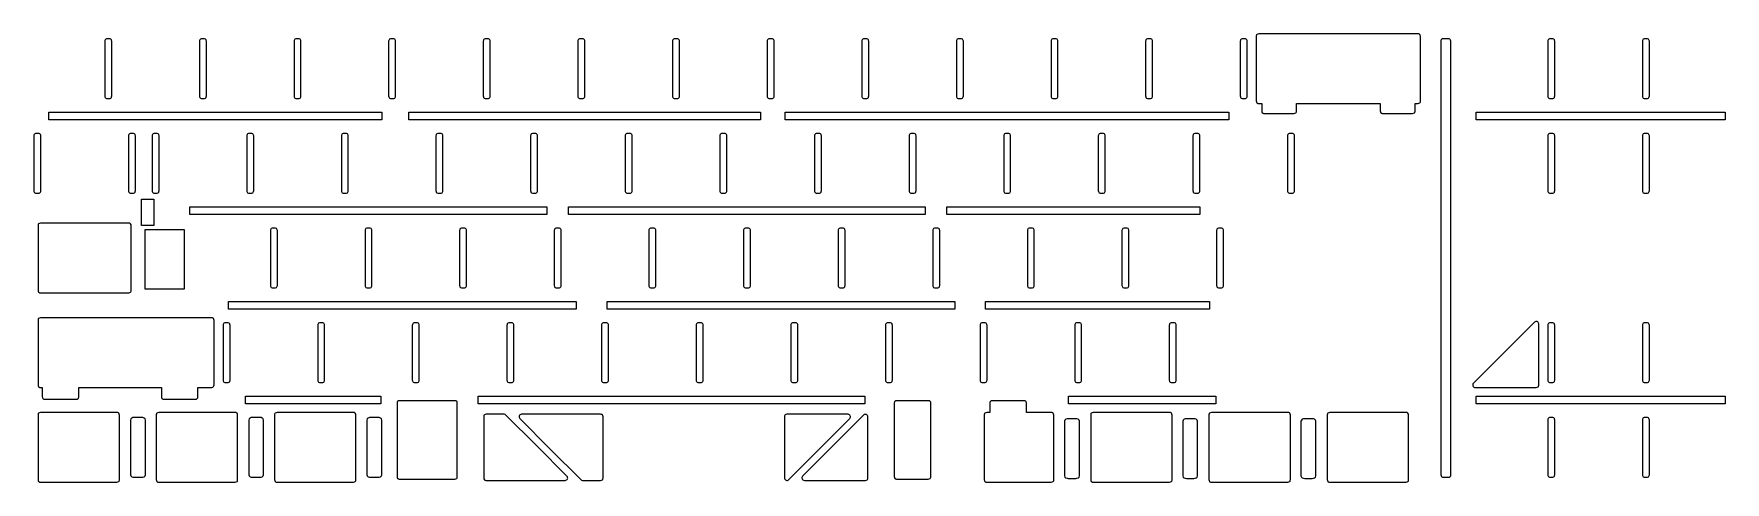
# Model space of a CAD drawing. Extents: x -1072 to -731, y -1684 to -1594.
import ezdxf

# ---------------------------------------------------------------- set-up
doc = ezdxf.new("R2010")
doc.units = 0
doc.layers.get('0').update_dxf_attribs({"linetype": 'CONTINUOUS'})

msp = doc.modelspace()

# ---------------------------------------------------------------- linework, layer by layer
for points in [[(-1056.867676, -1595.141479, 0.291736), (-1057.14624, -1595.31897, 0.10938), (-1057.217651, -1595.641479), (-1057.217651, -1601.141479), (-1057.217651, -1606.641479, 0.10938), (-1057.14624, -1606.963989, 0.291736), (-1056.867676, -1607.141479), (-1056.5177, -1607.141479), (-1056.167725, -1607.141479, 0.291885), (-1055.889282, -1606.963989, 0.10938), (-1055.817871, -1606.641479), (-1055.817871, -1601.141479), (-1055.817871, -1595.641479, 0.10938), (-1055.889282, -1595.31897, 0.291885), (-1056.167725, -1595.141479), (-1056.5177, -1595.141479), (-1056.867676, -1595.141479)], [(-1037.817627, -1595.141479, 0.291736), (-1038.096191, -1595.31897, 0.10938), (-1038.167603, -1595.641479), (-1038.167603, -1601.141479), (-1038.167603, -1606.641479, 0.10938), (-1038.096191, -1606.963989, 0.291736), (-1037.817627, -1607.141479), (-1037.467651, -1607.141479), (-1037.117676, -1607.141479, 0.291885), (-1036.839233, -1606.963989, 0.10938), (-1036.767822, -1606.641479), (-1036.767822, -1601.141479), (-1036.767822, -1595.641479, 0.10938), (-1036.839233, -1595.31897, 0.291885), (-1037.117676, -1595.141479), (-1037.467651, -1595.141479), (-1037.817627, -1595.141479)], [(-1018.767639, -1595.141479, 0.291736), (-1019.046204, -1595.31897, 0.109388), (-1019.117615, -1595.641479), (-1019.117615, -1601.141479), (-1019.117615, -1606.641479, 0.109388), (-1019.046204, -1606.963989, 0.291736), (-1018.767639, -1607.141479), (-1018.417664, -1607.141479), (-1018.067688, -1607.141479, 0.29181), (-1017.789185, -1606.963989, 0.109308), (-1017.717834, -1606.641479), (-1017.717834, -1601.141479), (-1017.717834, -1595.641479, 0.109308), (-1017.789185, -1595.31897, 0.29181), (-1018.067688, -1595.141479), (-1018.417664, -1595.141479), (-1018.767639, -1595.141479)], [(-999.717651, -1595.141479, 0.291736), (-999.996216, -1595.31897, 0.109388), (-1000.067627, -1595.641479), (-1000.067627, -1601.141479), (-1000.067627, -1606.641479, 0.109388), (-999.996216, -1606.963989, 0.291736), (-999.717651, -1607.141479), (-999.367676, -1607.141479), (-999.0177, -1607.141479, 0.29181), (-998.739197, -1606.963989, 0.109308), (-998.667847, -1606.641479), (-998.667847, -1601.141479), (-998.667847, -1595.641479, 0.109308), (-998.739197, -1595.31897, 0.29181), (-999.0177, -1595.141479), (-999.367676, -1595.141479), (-999.717651, -1595.141479)], [(-980.667664, -1595.141479, 0.291736), (-980.946228, -1595.31897, 0.109388), (-981.017639, -1595.641479), (-981.017639, -1601.141479), (-981.017639, -1606.641479, 0.109388), (-980.946228, -1606.963989, 0.291736), (-980.667664, -1607.141479), (-980.317688, -1607.141479), (-979.967712, -1607.141479, 0.29181), (-979.689209, -1606.963989, 0.109308), (-979.617859, -1606.641479), (-979.617859, -1601.141479), (-979.617859, -1595.641479, 0.109308), (-979.689209, -1595.31897, 0.29181), (-979.967712, -1595.141479), (-980.317688, -1595.141479), (-980.667664, -1595.141479)], [(-961.617676, -1595.141479, 0.291736), (-961.89624, -1595.31897, 0.109388), (-961.967651, -1595.641479), (-961.967651, -1601.141479), (-961.967651, -1606.641479, 0.109388), (-961.89624, -1606.963989, 0.291736), (-961.617676, -1607.141479), (-961.2677, -1607.141479), (-960.917725, -1607.141479, 0.29181), (-960.639221, -1606.963989, 0.109308), (-960.567871, -1606.641479), (-960.567871, -1601.141479), (-960.567871, -1595.641479, 0.109308), (-960.639221, -1595.31897, 0.29181), (-960.917725, -1595.141479), (-961.2677, -1595.141479), (-961.617676, -1595.141479)], [(-942.567688, -1595.141479, 0.291736), (-942.846252, -1595.31897, 0.109388), (-942.917664, -1595.641479), (-942.917664, -1601.141479), (-942.917664, -1606.641479, 0.109388), (-942.846252, -1606.963989, 0.291736), (-942.567688, -1607.141479), (-942.217712, -1607.141479), (-941.867737, -1607.141479, 0.29181), (-941.589233, -1606.963989, 0.109308), (-941.517883, -1606.641479), (-941.517883, -1601.141479), (-941.517883, -1595.641479, 0.109308), (-941.589233, -1595.31897, 0.29181), (-941.867737, -1595.141479), (-942.217712, -1595.141479), (-942.567688, -1595.141479)], [(-923.5177, -1595.141479, 0.291736), (-923.796265, -1595.31897, 0.109388), (-923.867676, -1595.641479), (-923.867676, -1601.141479), (-923.867676, -1606.641479, 0.109388), (-923.796265, -1606.963989, 0.291736), (-923.5177, -1607.141479), (-923.167725, -1607.141479), (-922.817749, -1607.141479, 0.29181), (-922.539246, -1606.963989, 0.109308), (-922.467896, -1606.641479), (-922.467896, -1601.141479), (-922.467896, -1595.641479, 0.109308), (-922.539246, -1595.31897, 0.29181), (-922.817749, -1595.141479), (-923.167725, -1595.141479), (-923.5177, -1595.141479)], [(-904.467712, -1595.141479, 0.291736), (-904.746277, -1595.31897, 0.109388), (-904.817688, -1595.641479), (-904.817688, -1601.141479), (-904.817688, -1606.641479, 0.109388), (-904.746277, -1606.963989, 0.291736), (-904.467712, -1607.141479), (-904.117737, -1607.141479), (-903.767761, -1607.141479, 0.29181), (-903.489258, -1606.963989, 0.109308), (-903.417908, -1606.641479), (-903.417908, -1601.141479), (-903.417908, -1595.641479, 0.109308), (-903.489258, -1595.31897, 0.29181), (-903.767761, -1595.141479), (-904.117737, -1595.141479), (-904.467712, -1595.141479)], [(-885.417725, -1595.141479, 0.291736), (-885.696289, -1595.31897, 0.109388), (-885.7677, -1595.641479), (-885.7677, -1601.141479), (-885.7677, -1606.641479, 0.109388), (-885.696289, -1606.963989, 0.291736), (-885.417725, -1607.141479), (-885.067749, -1607.141479), (-884.717773, -1607.141479, 0.29181), (-884.43927, -1606.963989, 0.109308), (-884.36792, -1606.641479), (-884.36792, -1601.141479), (-884.36792, -1595.641479, 0.109308), (-884.43927, -1595.31897, 0.29181), (-884.717773, -1595.141479), (-885.067749, -1595.141479), (-885.417725, -1595.141479)], [(-866.367737, -1595.141479, 0.291736), (-866.646301, -1595.31897, 0.109388), (-866.717712, -1595.641479), (-866.717712, -1601.141479), (-866.717712, -1606.641479, 0.109388), (-866.646301, -1606.963989, 0.291736), (-866.367737, -1607.141479), (-866.017761, -1607.141479), (-865.667786, -1607.141479, 0.29181), (-865.389282, -1606.963989, 0.109308), (-865.317932, -1606.641479), (-865.317932, -1601.141479), (-865.317932, -1595.641479, 0.109308), (-865.389282, -1595.31897, 0.29181), (-865.667786, -1595.141479), (-866.017761, -1595.141479), (-866.367737, -1595.141479)], [(-847.317749, -1595.141479, 0.291736), (-847.596313, -1595.31897, 0.109388), (-847.667725, -1595.641479), (-847.667725, -1601.141479), (-847.667725, -1606.641479, 0.109388), (-847.596313, -1606.963989, 0.291736), (-847.317749, -1607.141479), (-846.967773, -1607.141479), (-846.617798, -1607.141479, 0.29181), (-846.339294, -1606.963989, 0.109308), (-846.267944, -1606.641479), (-846.267944, -1601.141479), (-846.267944, -1595.641479, 0.109308), (-846.339294, -1595.31897, 0.29181), (-846.617798, -1595.141479), (-846.967773, -1595.141479), (-847.317749, -1595.141479)], [(-828.267761, -1595.141479, 0.291736), (-828.546326, -1595.31897, 0.109388), (-828.617737, -1595.641479), (-828.617737, -1601.141479), (-828.617737, -1606.641479, 0.109388), (-828.546326, -1606.963989, 0.291736), (-828.267761, -1607.141479), (-827.917786, -1607.141479), (-827.56781, -1607.141479, 0.29181), (-827.289307, -1606.963989, 0.109308), (-827.217957, -1606.641479), (-827.217957, -1601.141479), (-827.217957, -1595.641479, 0.109308), (-827.289307, -1595.31897, 0.29181), (-827.56781, -1595.141479), (-827.917786, -1595.141479), (-828.267761, -1595.141479)], [(-811.8927, -1608.141479), (-805.842651, -1608.141479), (-803.13623, -1608.141479), (-800.429688, -1608.141479), (-800.429688, -1608.891479), (-800.429688, -1609.641479, 0.162261), (-800.304688, -1610.016479, 0.189272), (-800.131958, -1610.123291, 0.045858), (-799.929688, -1610.141479), (-796.929688, -1610.141479), (-793.929688, -1610.141479, 0.162126), (-793.554688, -1610.016479, 0.188771), (-793.447937, -1609.84375, 0.044983), (-793.429688, -1609.641479), (-793.429688, -1608.891479), (-793.429688, -1608.141479), (-793.13623, -1608.141479), (-792.842651, -1608.141479, 0.162126), (-792.467651, -1608.016479, 0.188771), (-792.360901, -1607.84375, 0.044983), (-792.342651, -1607.641479), (-792.342651, -1601.141479), (-792.342651, -1594.641479, 0.162261), (-792.467651, -1594.266479, 0.189272), (-792.640381, -1594.159668, 0.045858), (-792.842651, -1594.141479), (-799.342651, -1594.141479), (-805.842651, -1594.141479), (-811.8927, -1594.141479), (-818.3927, -1594.141479), (-824.8927, -1594.141479, 0.162126), (-825.2677, -1594.266479, 0.188771), (-825.374451, -1594.439209, 0.044983), (-825.3927, -1594.641479), (-825.3927, -1601.141479), (-825.3927, -1607.641479, 0.162261), (-825.2677, -1608.016479, 0.189272), (-825.094971, -1608.123291, 0.045858), (-824.8927, -1608.141479), (-824.599243, -1608.141479), (-824.305664, -1608.141479), (-824.305664, -1608.891479), (-824.305664, -1609.641479, 0.162261), (-824.180664, -1610.016479, 0.189272), (-824.007935, -1610.123291, 0.045858), (-823.805664, -1610.141479), (-820.805664, -1610.141479), (-817.805664, -1610.141479, 0.162126), (-817.430664, -1610.016479, 0.188771), (-817.323914, -1609.84375, 0.044983), (-817.305664, -1609.641479), (-817.305664, -1608.891479), (-817.305664, -1608.141479), (-814.599243, -1608.141479), (-811.8927, -1608.141479)], [(-787.733521, -1595.141479, 0.162126), (-788.108521, -1595.266479, 0.188771), (-788.215271, -1595.439209, 0.044983), (-788.233521, -1595.641479), (-788.233521, -1639.241455), (-788.233521, -1682.841431, 0.162261), (-788.108521, -1683.216431, 0.189272), (-787.935791, -1683.323242, 0.045858), (-787.733521, -1683.341431), (-787.233521, -1683.341431), (-786.733521, -1683.341431, 0.162126), (-786.358521, -1683.216431, 0.188771), (-786.25177, -1683.043701, 0.044983), (-786.233521, -1682.841431), (-786.233521, -1639.241455), (-786.233521, -1595.641479, 0.162261), (-786.358521, -1595.266479, 0.189272), (-786.53125, -1595.159668, 0.045858), (-786.733521, -1595.141479), (-787.233521, -1595.141479), (-787.733521, -1595.141479)], [(-766.357056, -1595.141479, 0.291038), (-766.635681, -1595.31897, 0.109468), (-766.707153, -1595.641479), (-766.707153, -1601.141479), (-766.707153, -1606.641479, 0.109468), (-766.635681, -1606.963989, 0.291038), (-766.357056, -1607.141479), (-766.007141, -1607.141479), (-765.657104, -1607.141479, 0.29181), (-765.378601, -1606.963989, 0.109308), (-765.307251, -1606.641479), (-765.307251, -1601.141479), (-765.307251, -1595.641479, 0.109308), (-765.378601, -1595.31897, 0.29181), (-765.657104, -1595.141479), (-766.007141, -1595.141479), (-766.357056, -1595.141479)], [(-747.307129, -1595.141479, 0.291038), (-747.585754, -1595.31897, 0.109468), (-747.657227, -1595.641479), (-747.657227, -1601.141479), (-747.657227, -1606.641479, 0.109468), (-747.585754, -1606.963989, 0.291038), (-747.307129, -1607.141479), (-746.957214, -1607.141479), (-746.607178, -1607.141479, 0.29181), (-746.328674, -1606.963989, 0.109308), (-746.257324, -1606.641479), (-746.257324, -1601.141479), (-746.257324, -1595.641479, 0.109308), (-746.328674, -1595.31897, 0.29181), (-746.607178, -1595.141479), (-746.957214, -1595.141479), (-747.307129, -1595.141479)], [(-1071.155029, -1614.191406, 0.291736), (-1071.433594, -1614.368896, 0.109557), (-1071.505127, -1614.691406), (-1071.505127, -1620.191406), (-1071.505127, -1625.691406, 0.109556), (-1071.433594, -1626.013916, 0.291736), (-1071.155029, -1626.191406), (-1070.805176, -1626.191406), (-1070.455078, -1626.191406, 0.291885), (-1070.176636, -1626.013916, 0.10938), (-1070.105225, -1625.691406), (-1070.105225, -1620.191406), (-1070.105225, -1614.691406, 0.10938), (-1070.176636, -1614.368896, 0.291885), (-1070.455078, -1614.191406), (-1070.805176, -1614.191406), (-1071.155029, -1614.191406)], [(-1052.10498, -1614.191406, 0.291736), (-1052.383545, -1614.368896, 0.109557), (-1052.455078, -1614.691406), (-1052.455078, -1620.191406), (-1052.455078, -1625.691406, 0.109556), (-1052.383545, -1626.013916, 0.291736), (-1052.10498, -1626.191406), (-1051.755127, -1626.191406), (-1051.405029, -1626.191406, 0.291885), (-1051.126587, -1626.013916, 0.10938), (-1051.055176, -1625.691406), (-1051.055176, -1620.191406), (-1051.055176, -1614.691406, 0.10938), (-1051.126587, -1614.368896, 0.291885), (-1051.405029, -1614.191406), (-1051.755127, -1614.191406), (-1052.10498, -1614.191406)], [(-1047.342529, -1614.191406, 0.291736), (-1047.621094, -1614.368896, 0.109557), (-1047.692627, -1614.691406), (-1047.692627, -1620.191406), (-1047.692627, -1625.691406, 0.109556), (-1047.621094, -1626.013916, 0.291736), (-1047.342529, -1626.191406), (-1046.992676, -1626.191406), (-1046.642578, -1626.191406, 0.291885), (-1046.364136, -1626.013916, 0.10938), (-1046.292725, -1625.691406), (-1046.292725, -1620.191406), (-1046.292725, -1614.691406, 0.10938), (-1046.364136, -1614.368896, 0.291885), (-1046.642578, -1614.191406), (-1046.992676, -1614.191406), (-1047.342529, -1614.191406)], [(-1028.29248, -1614.191406, 0.291736), (-1028.571045, -1614.368896, 0.109557), (-1028.642578, -1614.691406), (-1028.642578, -1620.191406), (-1028.642578, -1625.691406, 0.109556), (-1028.571045, -1626.013916, 0.291736), (-1028.29248, -1626.191406), (-1027.942627, -1626.191406), (-1027.592529, -1626.191406, 0.291885), (-1027.314087, -1626.013916, 0.10938), (-1027.242676, -1625.691406), (-1027.242676, -1620.191406), (-1027.242676, -1614.691406, 0.10938), (-1027.314087, -1614.368896, 0.291885), (-1027.592529, -1614.191406), (-1027.942627, -1614.191406), (-1028.29248, -1614.191406)], [(-1009.242493, -1614.191406, 0.291038), (-1009.521118, -1614.368896, 0.109468), (-1009.59259, -1614.691406), (-1009.59259, -1620.191406), (-1009.59259, -1625.691406, 0.109468), (-1009.521118, -1626.013916, 0.291038), (-1009.242493, -1626.191406), (-1008.892578, -1626.191406), (-1008.542542, -1626.191406, 0.29181), (-1008.264038, -1626.013916, 0.109308), (-1008.192688, -1625.691406), (-1008.192688, -1620.191406), (-1008.192688, -1614.691406, 0.109308), (-1008.264038, -1614.368896, 0.29181), (-1008.542542, -1614.191406), (-1008.892578, -1614.191406), (-1009.242493, -1614.191406)], [(-990.192505, -1614.191406, 0.291038), (-990.47113, -1614.368896, 0.109468), (-990.542603, -1614.691406), (-990.542603, -1620.191406), (-990.542603, -1625.691406, 0.109468), (-990.47113, -1626.013916, 0.291038), (-990.192505, -1626.191406), (-989.84259, -1626.191406), (-989.492554, -1626.191406, 0.29181), (-989.21405, -1626.013916, 0.109308), (-989.1427, -1625.691406), (-989.1427, -1620.191406), (-989.1427, -1614.691406, 0.109308), (-989.21405, -1614.368896, 0.29181), (-989.492554, -1614.191406), (-989.84259, -1614.191406), (-990.192505, -1614.191406)], [(-971.142517, -1614.191406, 0.291038), (-971.421143, -1614.368896, 0.109468), (-971.492615, -1614.691406), (-971.492615, -1620.191406), (-971.492615, -1625.691406, 0.109468), (-971.421143, -1626.013916, 0.291038), (-971.142517, -1626.191406), (-970.792603, -1626.191406), (-970.442566, -1626.191406, 0.29181), (-970.164063, -1626.013916, 0.109308), (-970.092712, -1625.691406), (-970.092712, -1620.191406), (-970.092712, -1614.691406, 0.109308), (-970.164063, -1614.368896, 0.29181), (-970.442566, -1614.191406), (-970.792603, -1614.191406), (-971.142517, -1614.191406)], [(-952.092529, -1614.191406, 0.291038), (-952.371155, -1614.368896, 0.109468), (-952.442627, -1614.691406), (-952.442627, -1620.191406), (-952.442627, -1625.691406, 0.109468), (-952.371155, -1626.013916, 0.291038), (-952.092529, -1626.191406), (-951.742615, -1626.191406), (-951.392578, -1626.191406, 0.29181), (-951.114075, -1626.013916, 0.109308), (-951.042725, -1625.691406), (-951.042725, -1620.191406), (-951.042725, -1614.691406, 0.109308), (-951.114075, -1614.368896, 0.29181), (-951.392578, -1614.191406), (-951.742615, -1614.191406), (-952.092529, -1614.191406)], [(-933.042542, -1614.191406, 0.291038), (-933.321167, -1614.368896, 0.109468), (-933.392639, -1614.691406), (-933.392639, -1620.191406), (-933.392639, -1625.691406, 0.109468), (-933.321167, -1626.013916, 0.291038), (-933.042542, -1626.191406), (-932.692627, -1626.191406), (-932.34259, -1626.191406, 0.29181), (-932.064087, -1626.013916, 0.109308), (-931.992737, -1625.691406), (-931.992737, -1620.191406), (-931.992737, -1614.691406, 0.109308), (-932.064087, -1614.368896, 0.29181), (-932.34259, -1614.191406), (-932.692627, -1614.191406), (-933.042542, -1614.191406)], [(-913.992554, -1614.191406, 0.291038), (-914.271179, -1614.368896, 0.109468), (-914.342651, -1614.691406), (-914.342651, -1620.191406), (-914.342651, -1625.691406, 0.109468), (-914.271179, -1626.013916, 0.291038), (-913.992554, -1626.191406), (-913.642639, -1626.191406), (-913.292603, -1626.191406, 0.29181), (-913.014099, -1626.013916, 0.109308), (-912.942749, -1625.691406), (-912.942749, -1620.191406), (-912.942749, -1614.691406, 0.109308), (-913.014099, -1614.368896, 0.29181), (-913.292603, -1614.191406), (-913.642639, -1614.191406), (-913.992554, -1614.191406)], [(-894.942566, -1614.191406, 0.291038), (-895.221191, -1614.368896, 0.109468), (-895.292664, -1614.691406), (-895.292664, -1620.191406), (-895.292664, -1625.691406, 0.109468), (-895.221191, -1626.013916, 0.291038), (-894.942566, -1626.191406), (-894.592651, -1626.191406), (-894.242615, -1626.191406, 0.29181), (-893.964111, -1626.013916, 0.109308), (-893.892761, -1625.691406), (-893.892761, -1620.191406), (-893.892761, -1614.691406, 0.109308), (-893.964111, -1614.368896, 0.29181), (-894.242615, -1614.191406), (-894.592651, -1614.191406), (-894.942566, -1614.191406)], [(-875.892578, -1614.191406, 0.291038), (-876.171204, -1614.368896, 0.109468), (-876.242676, -1614.691406), (-876.242676, -1620.191406), (-876.242676, -1625.691406, 0.109468), (-876.171204, -1626.013916, 0.291038), (-875.892578, -1626.191406), (-875.542664, -1626.191406), (-875.192627, -1626.191406, 0.29181), (-874.914124, -1626.013916, 0.109308), (-874.842773, -1625.691406), (-874.842773, -1620.191406), (-874.842773, -1614.691406, 0.109308), (-874.914124, -1614.368896, 0.29181), (-875.192627, -1614.191406), (-875.542664, -1614.191406), (-875.892578, -1614.191406)], [(-856.84259, -1614.191406, 0.291038), (-857.121216, -1614.368896, 0.109468), (-857.192688, -1614.691406), (-857.192688, -1620.191406), (-857.192688, -1625.691406, 0.109468), (-857.121216, -1626.013916, 0.291038), (-856.84259, -1626.191406), (-856.492676, -1626.191406), (-856.142639, -1626.191406, 0.29181), (-855.864136, -1626.013916, 0.109308), (-855.792786, -1625.691406), (-855.792786, -1620.191406), (-855.792786, -1614.691406, 0.109308), (-855.864136, -1614.368896, 0.29181), (-856.142639, -1614.191406), (-856.492676, -1614.191406), (-856.84259, -1614.191406)], [(-837.792603, -1614.191406, 0.291038), (-838.071228, -1614.368896, 0.109468), (-838.1427, -1614.691406), (-838.1427, -1620.191406), (-838.1427, -1625.691406, 0.109468), (-838.071228, -1626.013916, 0.291038), (-837.792603, -1626.191406), (-837.442688, -1626.191406), (-837.092651, -1626.191406, 0.29181), (-836.814148, -1626.013916, 0.109308), (-836.742798, -1625.691406), (-836.742798, -1620.191406), (-836.742798, -1614.691406, 0.109308), (-836.814148, -1614.368896, 0.29181), (-837.092651, -1614.191406), (-837.442688, -1614.191406), (-837.792603, -1614.191406)], [(-818.742615, -1614.191406, 0.291038), (-819.02124, -1614.368896, 0.109468), (-819.092712, -1614.691406), (-819.092712, -1620.191406), (-819.092712, -1625.691406, 0.109468), (-819.02124, -1626.013916, 0.291038), (-818.742615, -1626.191406), (-818.3927, -1626.191406), (-818.042664, -1626.191406, 0.29181), (-817.76416, -1626.013916, 0.109308), (-817.69281, -1625.691406), (-817.69281, -1620.191406), (-817.69281, -1614.691406, 0.109308), (-817.76416, -1614.368896, 0.29181), (-818.042664, -1614.191406), (-818.3927, -1614.191406), (-818.742615, -1614.191406)], [(-766.357056, -1614.191528, 0.291038), (-766.635681, -1614.369019, 0.109468), (-766.707153, -1614.691528), (-766.707153, -1620.191528), (-766.707153, -1625.691528, 0.109468), (-766.635681, -1626.014038, 0.291038), (-766.357056, -1626.191528), (-766.007141, -1626.191528), (-765.657104, -1626.191528, 0.29181), (-765.378601, -1626.014038, 0.109308), (-765.307251, -1625.691528), (-765.307251, -1620.191528), (-765.307251, -1614.691528, 0.109308), (-765.378601, -1614.369019, 0.29181), (-765.657104, -1614.191528), (-766.007141, -1614.191528), (-766.357056, -1614.191528)], [(-747.307129, -1614.191528, 0.291038), (-747.585754, -1614.369019, 0.109468), (-747.657227, -1614.691528), (-747.657227, -1620.191528), (-747.657227, -1625.691528, 0.109468), (-747.585754, -1626.014038, 0.291038), (-747.307129, -1626.191528), (-746.957214, -1626.191528), (-746.607178, -1626.191528, 0.29181), (-746.328674, -1626.014038, 0.109308), (-746.257324, -1625.691528), (-746.257324, -1620.191528), (-746.257324, -1614.691528, 0.109308), (-746.328674, -1614.369019, 0.29181), (-746.607178, -1614.191528), (-746.957214, -1614.191528), (-747.307129, -1614.191528)], [(-1052.399414, -1646.241455, 0.162126), (-1052.024414, -1646.116455, 0.189158), (-1051.917603, -1645.943726, 0.044949), (-1051.899414, -1645.741455), (-1051.899414, -1639.241455), (-1051.899414, -1632.741455, 0.162261), (-1052.024414, -1632.366455, 0.18825), (-1052.197144, -1632.259644, 0.044661), (-1052.399414, -1632.241455), (-1061.280396, -1632.241455), (-1070.161377, -1632.241455, 0.162126), (-1070.536377, -1632.366455, 0.189158), (-1070.643188, -1632.539185, 0.044949), (-1070.661377, -1632.741455), (-1070.661377, -1639.241455), (-1070.661377, -1645.741455, 0.162261), (-1070.536377, -1646.116455, 0.18825), (-1070.363647, -1646.223267, 0.044661), (-1070.161377, -1646.241455), (-1061.280396, -1646.241455), (-1052.399414, -1646.241455)], [(-1023.529907, -1633.241455, 0.291038), (-1023.808533, -1633.418945, 0.109468), (-1023.880005, -1633.741455), (-1023.880005, -1639.241455), (-1023.880005, -1644.741455, 0.109468), (-1023.808533, -1645.063965, 0.291038), (-1023.529907, -1645.241455), (-1023.179993, -1645.241455), (-1022.829956, -1645.241455, 0.29181), (-1022.551453, -1645.063965, 0.109308), (-1022.480103, -1644.741455), (-1022.480103, -1639.241455), (-1022.480103, -1633.741455, 0.109308), (-1022.551453, -1633.418945, 0.29181), (-1022.829956, -1633.241455), (-1023.179993, -1633.241455), (-1023.529907, -1633.241455)], [(-1004.479858, -1633.241455, 0.291038), (-1004.758484, -1633.418945, 0.109468), (-1004.829956, -1633.741455), (-1004.829956, -1639.241455), (-1004.829956, -1644.741455, 0.109468), (-1004.758484, -1645.063965, 0.291038), (-1004.479858, -1645.241455), (-1004.129944, -1645.241455), (-1003.779907, -1645.241455, 0.29181), (-1003.501404, -1645.063965, 0.109308), (-1003.430054, -1644.741455), (-1003.430054, -1639.241455), (-1003.430054, -1633.741455, 0.109308), (-1003.501404, -1633.418945, 0.29181), (-1003.779907, -1633.241455), (-1004.129944, -1633.241455), (-1004.479858, -1633.241455)], [(-985.429871, -1633.241455, 0.291038), (-985.708496, -1633.418945, 0.109468), (-985.779968, -1633.741455), (-985.779968, -1639.241455), (-985.779968, -1644.741455, 0.109468), (-985.708496, -1645.063965, 0.291038), (-985.429871, -1645.241455), (-985.079956, -1645.241455), (-984.729919, -1645.241455, 0.29181), (-984.451416, -1645.063965, 0.109308), (-984.380066, -1644.741455), (-984.380066, -1639.241455), (-984.380066, -1633.741455, 0.109308), (-984.451416, -1633.418945, 0.29181), (-984.729919, -1633.241455), (-985.079956, -1633.241455), (-985.429871, -1633.241455)], [(-966.379883, -1633.241455, 0.291038), (-966.658508, -1633.418945, 0.109468), (-966.72998, -1633.741455), (-966.72998, -1639.241455), (-966.72998, -1644.741455, 0.109468), (-966.658508, -1645.063965, 0.291038), (-966.379883, -1645.241455), (-966.029968, -1645.241455), (-965.679932, -1645.241455, 0.29181), (-965.401428, -1645.063965, 0.109308), (-965.330078, -1644.741455), (-965.330078, -1639.241455), (-965.330078, -1633.741455, 0.109308), (-965.401428, -1633.418945, 0.29181), (-965.679932, -1633.241455), (-966.029968, -1633.241455), (-966.379883, -1633.241455)], [(-947.329895, -1633.241455, 0.291038), (-947.608521, -1633.418945, 0.109468), (-947.679993, -1633.741455), (-947.679993, -1639.241455), (-947.679993, -1644.741455, 0.109468), (-947.608521, -1645.063965, 0.291038), (-947.329895, -1645.241455), (-946.97998, -1645.241455), (-946.629944, -1645.241455, 0.29181), (-946.35144, -1645.063965, 0.109308), (-946.28009, -1644.741455), (-946.28009, -1639.241455), (-946.28009, -1633.741455, 0.109308), (-946.35144, -1633.418945, 0.29181), (-946.629944, -1633.241455), (-946.97998, -1633.241455), (-947.329895, -1633.241455)], [(-928.279907, -1633.241455, 0.291038), (-928.558533, -1633.418945, 0.109468), (-928.630005, -1633.741455), (-928.630005, -1639.241455), (-928.630005, -1644.741455, 0.109468), (-928.558533, -1645.063965, 0.291038), (-928.279907, -1645.241455), (-927.929993, -1645.241455), (-927.579956, -1645.241455, 0.29181), (-927.301453, -1645.063965, 0.109308), (-927.230103, -1644.741455), (-927.230103, -1639.241455), (-927.230103, -1633.741455, 0.109308), (-927.301453, -1633.418945, 0.29181), (-927.579956, -1633.241455), (-927.929993, -1633.241455), (-928.279907, -1633.241455)], [(-909.229919, -1633.241455, 0.291038), (-909.508545, -1633.418945, 0.109468), (-909.580017, -1633.741455), (-909.580017, -1639.241455), (-909.580017, -1644.741455, 0.109468), (-909.508545, -1645.063965, 0.291038), (-909.229919, -1645.241455), (-908.880005, -1645.241455), (-908.529968, -1645.241455, 0.29181), (-908.251465, -1645.063965, 0.109308), (-908.180115, -1644.741455), (-908.180115, -1639.241455), (-908.180115, -1633.741455, 0.109308), (-908.251465, -1633.418945, 0.29181), (-908.529968, -1633.241455), (-908.880005, -1633.241455), (-909.229919, -1633.241455)], [(-890.179932, -1633.241455, 0.291038), (-890.458557, -1633.418945, 0.109468), (-890.530029, -1633.741455), (-890.530029, -1639.241455), (-890.530029, -1644.741455, 0.109468), (-890.458557, -1645.063965, 0.291038), (-890.179932, -1645.241455), (-889.830017, -1645.241455), (-889.47998, -1645.241455, 0.29181), (-889.201477, -1645.063965, 0.109308), (-889.130127, -1644.741455), (-889.130127, -1639.241455), (-889.130127, -1633.741455, 0.109308), (-889.201477, -1633.418945, 0.29181), (-889.47998, -1633.241455), (-889.830017, -1633.241455), (-890.179932, -1633.241455)], [(-871.129944, -1633.241455, 0.291038), (-871.408569, -1633.418945, 0.109468), (-871.480042, -1633.741455), (-871.480042, -1639.241455), (-871.480042, -1644.741455, 0.109468), (-871.408569, -1645.063965, 0.291038), (-871.129944, -1645.241455), (-870.780029, -1645.241455), (-870.429993, -1645.241455, 0.29181), (-870.151489, -1645.063965, 0.109308), (-870.080139, -1644.741455), (-870.080139, -1639.241455), (-870.080139, -1633.741455, 0.109308), (-870.151489, -1633.418945, 0.29181), (-870.429993, -1633.241455), (-870.780029, -1633.241455), (-871.129944, -1633.241455)], [(-852.079956, -1633.241455, 0.291038), (-852.358582, -1633.418945, 0.109468), (-852.430054, -1633.741455), (-852.430054, -1639.241455), (-852.430054, -1644.741455, 0.109468), (-852.358582, -1645.063965, 0.291038), (-852.079956, -1645.241455), (-851.730042, -1645.241455), (-851.380005, -1645.241455, 0.29181), (-851.101501, -1645.063965, 0.109308), (-851.030151, -1644.741455), (-851.030151, -1639.241455), (-851.030151, -1633.741455, 0.109308), (-851.101501, -1633.418945, 0.29181), (-851.380005, -1633.241455), (-851.730042, -1633.241455), (-852.079956, -1633.241455)], [(-833.029968, -1633.241455, 0.291038), (-833.308594, -1633.418945, 0.109468), (-833.380066, -1633.741455), (-833.380066, -1639.241455), (-833.380066, -1644.741455, 0.109468), (-833.308594, -1645.063965, 0.291038), (-833.029968, -1645.241455), (-832.680054, -1645.241455), (-832.330017, -1645.241455, 0.29181), (-832.051514, -1645.063965, 0.109308), (-831.980164, -1644.741455), (-831.980164, -1639.241455), (-831.980164, -1633.741455, 0.109308), (-832.051514, -1633.418945, 0.29181), (-832.330017, -1633.241455), (-832.680054, -1633.241455), (-833.029968, -1633.241455)], [(-1045.812012, -1665.29126), (-1045.812012, -1666.216064), (-1045.812012, -1667.140991, 0.045068), (-1045.792847, -1667.353394, 0.189021), (-1045.680664, -1667.53479, 0.16241), (-1045.286865, -1667.666016), (-1042.136963, -1667.666016), (-1038.986938, -1667.666016, 0.16241), (-1038.59314, -1667.53479, 0.1892), (-1038.481079, -1667.353394, 0.045068), (-1038.461914, -1667.140991), (-1038.461914, -1666.216064), (-1038.461914, -1665.291138), (-1038.219971, -1665.291138), (-1037.978027, -1665.291138), (-1037.532104, -1665.291016), (-1037.289307, -1665.291016), (-1037.046631, -1665.291016), (-1036.929077, -1665.291016), (-1036.811523, -1665.291016), (-1036.705322, -1665.291138, 0.0023), (-1036.599121, -1665.291138), (-1036.473389, -1665.290894, -0.000012), (-1036.347534, -1665.290771, 0.00106), (-1036.112061, -1665.291382, -0.013344), (-1035.801025, -1665.297729, 0.129223), (-1035.496826, -1665.233032, 0.099933), (-1035.347412, -1665.112671, 0.173288), (-1035.230713, -1664.791016), (-1035.230713, -1658.291016), (-1035.230713, -1651.791016, 0.162261), (-1035.355713, -1651.416016, 0.18825), (-1035.528442, -1651.309204, 0.044661), (-1035.730713, -1651.291016), (-1053.541504, -1651.29126), (-1070.161865, -1651.291016, 0.162126), (-1070.536865, -1651.416016, 0.189158), (-1070.643677, -1651.588745, 0.044949), (-1070.661865, -1651.791016), (-1070.661865, -1658.291016), (-1070.661865, -1664.791016, 0.162261), (-1070.536865, -1665.166016, 0.18825), (-1070.364136, -1665.272827, 0.044661), (-1070.161865, -1665.291016), (-1069.811401, -1665.291016), (-1069.811401, -1667.140991, 0.162193), (-1069.680176, -1667.53479, 0.188621), (-1069.498779, -1667.646851, 0.044829), (-1069.286377, -1667.666016), (-1066.136475, -1667.666016), (-1062.98645, -1667.666016, 0.16241), (-1062.592651, -1667.53479, 0.1892), (-1062.480591, -1667.353394, 0.045068), (-1062.461426, -1667.140991), (-1062.461426, -1666.216064), (-1062.461426, -1665.291138), (-1054.276611, -1665.29126), (-1045.812012, -1665.29126)], [(-1033.05481, -1652.291504, 0.291736), (-1033.333374, -1652.468994, 0.109557), (-1033.404907, -1652.791504), (-1033.404907, -1658.291504), (-1033.404907, -1663.791504, 0.109556), (-1033.333374, -1664.114014, 0.291736), (-1033.05481, -1664.291504), (-1032.704834, -1664.291504), (-1032.354858, -1664.291504, 0.291885), (-1032.076416, -1664.114014, 0.10938), (-1032.005005, -1663.791504), (-1032.005005, -1658.291504), (-1032.005005, -1652.791504, 0.10938), (-1032.076416, -1652.468994, 0.291885), (-1032.354858, -1652.291504), (-1032.704834, -1652.291504), (-1033.05481, -1652.291504)], [(-1014.004761, -1652.291504, 0.291038), (-1014.283386, -1652.468994, 0.109468), (-1014.354858, -1652.791504), (-1014.354858, -1658.291504), (-1014.354858, -1663.791504, 0.109468), (-1014.283386, -1664.114014, 0.291038), (-1014.004761, -1664.291504), (-1013.654846, -1664.291504), (-1013.30481, -1664.291504, 0.29181), (-1013.026306, -1664.114014, 0.109308), (-1012.954956, -1663.791504), (-1012.954956, -1658.291504), (-1012.954956, -1652.791504, 0.109308), (-1013.026306, -1652.468994, 0.29181), (-1013.30481, -1652.291504), (-1013.654846, -1652.291504), (-1014.004761, -1652.291504)], [(-994.954773, -1652.291504, 0.291038), (-995.233398, -1652.468994, 0.109468), (-995.304871, -1652.791504), (-995.304871, -1658.291504), (-995.304871, -1663.791504, 0.109468), (-995.233398, -1664.114014, 0.291038), (-994.954773, -1664.291504), (-994.604858, -1664.291504), (-994.254822, -1664.291504, 0.29181), (-993.976318, -1664.114014, 0.109308), (-993.904968, -1663.791504), (-993.904968, -1658.291504), (-993.904968, -1652.791504, 0.109308), (-993.976318, -1652.468994, 0.29181), (-994.254822, -1652.291504), (-994.604858, -1652.291504), (-994.954773, -1652.291504)], [(-975.904785, -1652.291504, 0.291038), (-976.183411, -1652.468994, 0.109468), (-976.254883, -1652.791504), (-976.254883, -1658.291504), (-976.254883, -1663.791504, 0.109468), (-976.183411, -1664.114014, 0.291038), (-975.904785, -1664.291504), (-975.554871, -1664.291504), (-975.204834, -1664.291504, 0.29181), (-974.926331, -1664.114014, 0.109308), (-974.85498, -1663.791504), (-974.85498, -1658.291504), (-974.85498, -1652.791504, 0.109308), (-974.926331, -1652.468994, 0.29181), (-975.204834, -1652.291504), (-975.554871, -1652.291504), (-975.904785, -1652.291504)], [(-956.854797, -1652.291504, 0.291038), (-957.133423, -1652.468994, 0.109468), (-957.204895, -1652.791504), (-957.204895, -1658.291504), (-957.204895, -1663.791504, 0.109468), (-957.133423, -1664.114014, 0.291038), (-956.854797, -1664.291504), (-956.504883, -1664.291504), (-956.154846, -1664.291504, 0.29181), (-955.876343, -1664.114014, 0.109308), (-955.804993, -1663.791504), (-955.804993, -1658.291504), (-955.804993, -1652.791504, 0.109308), (-955.876343, -1652.468994, 0.29181), (-956.154846, -1652.291504), (-956.504883, -1652.291504), (-956.854797, -1652.291504)], [(-937.80481, -1652.291504, 0.291038), (-938.083435, -1652.468994, 0.109468), (-938.154907, -1652.791504), (-938.154907, -1658.291504), (-938.154907, -1663.791504, 0.109468), (-938.083435, -1664.114014, 0.291038), (-937.80481, -1664.291504), (-937.454895, -1664.291504), (-937.104858, -1664.291504, 0.29181), (-936.826355, -1664.114014, 0.109308), (-936.755005, -1663.791504), (-936.755005, -1658.291504), (-936.755005, -1652.791504, 0.109308), (-936.826355, -1652.468994, 0.29181), (-937.104858, -1652.291504), (-937.454895, -1652.291504), (-937.80481, -1652.291504)], [(-918.754822, -1652.291504, 0.291038), (-919.033447, -1652.468994, 0.109468), (-919.104919, -1652.791504), (-919.104919, -1658.291504), (-919.104919, -1663.791504, 0.109468), (-919.033447, -1664.114014, 0.291038), (-918.754822, -1664.291504), (-918.404907, -1664.291504), (-918.054871, -1664.291504, 0.29181), (-917.776367, -1664.114014, 0.109308), (-917.705017, -1663.791504), (-917.705017, -1658.291504), (-917.705017, -1652.791504, 0.109308), (-917.776367, -1652.468994, 0.29181), (-918.054871, -1652.291504), (-918.404907, -1652.291504), (-918.754822, -1652.291504)], [(-899.704834, -1652.291504, 0.291038), (-899.983459, -1652.468994, 0.109468), (-900.054932, -1652.791504), (-900.054932, -1658.291504), (-900.054932, -1663.791504, 0.109468), (-899.983459, -1664.114014, 0.291038), (-899.704834, -1664.291504), (-899.354919, -1664.291504), (-899.004883, -1664.291504, 0.29181), (-898.726379, -1664.114014, 0.109308), (-898.655029, -1663.791504), (-898.655029, -1658.291504), (-898.655029, -1652.791504, 0.109308), (-898.726379, -1652.468994, 0.29181), (-899.004883, -1652.291504), (-899.354919, -1652.291504), (-899.704834, -1652.291504)], [(-880.654846, -1652.291504, 0.291038), (-880.933472, -1652.468994, 0.109468), (-881.004944, -1652.791504), (-881.004944, -1658.291504), (-881.004944, -1663.791504, 0.109468), (-880.933472, -1664.114014, 0.291038), (-880.654846, -1664.291504), (-880.304932, -1664.291504), (-879.954895, -1664.291504, 0.29181), (-879.676392, -1664.114014, 0.109308), (-879.605042, -1663.791504), (-879.605042, -1658.291504), (-879.605042, -1652.791504, 0.109308), (-879.676392, -1652.468994, 0.29181), (-879.954895, -1652.291504), (-880.304932, -1652.291504), (-880.654846, -1652.291504)], [(-861.604858, -1652.291504, 0.291038), (-861.883484, -1652.468994, 0.109468), (-861.954956, -1652.791504), (-861.954956, -1658.291504), (-861.954956, -1663.791504, 0.109468), (-861.883484, -1664.114014, 0.291038), (-861.604858, -1664.291504), (-861.254944, -1664.291504), (-860.904907, -1664.291504, 0.29181), (-860.626404, -1664.114014, 0.109308), (-860.555054, -1663.791504), (-860.555054, -1658.291504), (-860.555054, -1652.791504, 0.109308), (-860.626404, -1652.468994, 0.29181), (-860.904907, -1652.291504), (-861.254944, -1652.291504), (-861.604858, -1652.291504)], [(-842.554871, -1652.291504, 0.291038), (-842.833496, -1652.468994, 0.109468), (-842.904968, -1652.791504), (-842.904968, -1658.291504), (-842.904968, -1663.791504, 0.109468), (-842.833496, -1664.114014, 0.291038), (-842.554871, -1664.291504), (-842.204956, -1664.291504), (-841.854919, -1664.291504, 0.29181), (-841.576416, -1664.114014, 0.109308), (-841.505066, -1663.791504), (-841.505066, -1658.291504), (-841.505066, -1652.791504, 0.109308), (-841.576416, -1652.468994, 0.29181), (-841.854919, -1652.291504), (-842.204956, -1652.291504), (-842.554871, -1652.291504)], [(-781.678589, -1664.437866, 0.668172), (-781.325073, -1665.291504), (-775.178589, -1665.291504), (-769.032227, -1665.291504, 0.162126), (-768.657227, -1665.166504, 0.189402), (-768.550476, -1664.993774, 0.045095), (-768.532227, -1664.791504), (-768.532227, -1658.64502), (-768.532227, -1652.498535, 0.668202), (-769.385742, -1652.14502), (-775.532227, -1658.291504), (-781.678589, -1664.437866)], [(-766.357056, -1652.291626, 0.291038), (-766.635681, -1652.469116, 0.109468), (-766.707153, -1652.791626), (-766.707153, -1658.291626), (-766.707153, -1663.791626, 0.109468), (-766.635681, -1664.114136, 0.291038), (-766.357056, -1664.291626), (-766.007141, -1664.291626), (-765.657104, -1664.291626, 0.29181), (-765.378601, -1664.114136, 0.109308), (-765.307251, -1663.791626), (-765.307251, -1658.291626), (-765.307251, -1652.791626, 0.109308), (-765.378601, -1652.469116, 0.29181), (-765.657104, -1652.291626), (-766.007141, -1652.291626), (-766.357056, -1652.291626)], [(-747.307129, -1652.291626, 0.291038), (-747.585754, -1652.469116, 0.109468), (-747.657227, -1652.791626), (-747.657227, -1658.291626), (-747.657227, -1663.791626, 0.109468), (-747.585754, -1664.114136, 0.291038), (-747.307129, -1664.291626), (-746.957214, -1664.291626), (-746.607178, -1664.291626, 0.29181), (-746.328674, -1664.114136, 0.109308), (-746.257324, -1663.791626), (-746.257324, -1658.291626), (-746.257324, -1652.791626, 0.109308), (-746.328674, -1652.469116, 0.29181), (-746.607178, -1652.291626), (-746.957214, -1652.291626), (-747.307129, -1652.291626)], [(-998.38855, -1683.191284, 0.162193), (-998.257324, -1683.585083, 0.188621), (-998.075928, -1683.697144, 0.044829), (-997.863525, -1683.716309), (-992.315674, -1683.716309), (-986.7677, -1683.716309, 0.16241), (-986.373901, -1683.585083, 0.189081), (-986.26178, -1683.403687, 0.044936), (-986.242676, -1683.191284), (-986.242676, -1675.841309), (-986.242676, -1668.491211, 0.044997), (-986.261841, -1668.278931, 0.189313), (-986.373901, -1668.097534, 0.16241), (-986.7677, -1667.966309), (-992.315674, -1667.966309), (-997.863525, -1667.966309, 0.16241), (-998.257324, -1668.097534, 0.189313), (-998.369385, -1668.278931, 0.044997), (-998.38855, -1668.491211), (-998.38855, -1675.841309), (-998.38855, -1683.191284)], [(-890.924438, -1668.491211, 0.044997), (-890.943604, -1668.278931, 0.189313), (-891.055664, -1668.097534, 0.16241), (-891.449463, -1667.966309), (-894.599365, -1667.966309), (-897.74939, -1667.966309, 0.16241), (-898.143188, -1668.097534, 0.189313), (-898.255249, -1668.278931, 0.044997), (-898.274414, -1668.491211), (-898.274414, -1675.841309), (-898.274414, -1683.191284, 0.162193), (-898.143188, -1683.585083, 0.188621), (-897.961792, -1683.697144, 0.044829), (-897.74939, -1683.716309), (-894.599365, -1683.716309), (-891.449463, -1683.716309, 0.16241), (-891.055664, -1683.585083, 0.189081), (-890.943542, -1683.403687, 0.044936), (-890.924438, -1683.191284), (-890.924438, -1675.841309), (-890.924438, -1668.491211)], [(-880.160889, -1683.841309, 0.162261), (-880.035889, -1684.216309, 0.18825), (-879.863159, -1684.32312, 0.044661), (-879.660889, -1684.341309), (-866.661377, -1684.341309, 0.162126), (-866.286377, -1684.216309, 0.189402), (-866.179626, -1684.043579, 0.045095), (-866.161377, -1683.841309), (-866.161377, -1677.341553), (-866.161377, -1670.841797, 0.162261), (-866.286377, -1670.466797, 0.18825), (-866.459106, -1670.359985, 0.044661), (-866.661377, -1670.341797), (-871.677856, -1670.341797), (-871.677856, -1668.491211, 0.044997), (-871.697021, -1668.278931, 0.189313), (-871.809082, -1668.097534, 0.16241), (-872.202881, -1667.966309), (-875.352905, -1667.966309), (-878.50293, -1667.966309, 0.16241), (-878.896729, -1668.097534, 0.189313), (-879.008789, -1668.278931, 0.044997), (-879.027954, -1668.491211), (-879.027954, -1670.341797), (-879.660889, -1670.341797, 0.162126), (-880.035889, -1670.466797, 0.189402), (-880.142639, -1670.639526, 0.045095), (-880.160889, -1670.841797), (-880.160889, -1677.341553), (-880.160889, -1683.841309)], [(-1054.28064, -1670.841431, 0.162261), (-1054.40564, -1670.466431, 0.189272), (-1054.578369, -1670.359619, 0.045858), (-1054.78064, -1670.341431), (-1062.470947, -1670.341431), (-1070.161377, -1670.341431, 0.162126), (-1070.536377, -1670.466431, 0.188526), (-1070.643188, -1670.63916, 0.044836), (-1070.661377, -1670.841431), (-1070.661377, -1677.341187), (-1070.661377, -1683.840942, 0.162261), (-1070.536377, -1684.215942, 0.189272), (-1070.363647, -1684.322754, 0.045858), (-1070.161377, -1684.340942), (-1062.470947, -1684.340942), (-1054.78064, -1684.340942, 0.162126), (-1054.40564, -1684.215942, 0.188526), (-1054.298828, -1684.043213, 0.044836), (-1054.28064, -1683.840942), (-1054.28064, -1677.341187), (-1054.28064, -1670.841431)], [(-1051.296021, -1671.341187, 0.097441), (-1051.774658, -1671.435791, 0.303568), (-1052.046143, -1671.841187), (-1052.046143, -1677.341187), (-1052.046143, -1682.841187, 0.303568), (-1051.774658, -1683.246582, 0.097441), (-1051.296021, -1683.341187), (-1050.546143, -1683.341187), (-1049.796143, -1683.341187, 0.097987), (-1049.317749, -1683.24646, 0.303885), (-1049.046387, -1682.841187), (-1049.046387, -1677.341187), (-1049.046387, -1671.841187, 0.303884), (-1049.317749, -1671.435913, 0.097987), (-1049.796143, -1671.341187), (-1050.546143, -1671.341187), (-1051.296021, -1671.341187)], [(-1046.850342, -1683.840942, 0.162261), (-1046.725342, -1684.215942, 0.189272), (-1046.552612, -1684.322754, 0.045858), (-1046.350342, -1684.340942), (-1038.659424, -1684.340942), (-1030.968384, -1684.340942, 0.162126), (-1030.593384, -1684.215942, 0.188526), (-1030.486572, -1684.043213, 0.044836), (-1030.468384, -1683.840942), (-1030.468384, -1677.341187), (-1030.468384, -1670.841431, 0.162261), (-1030.593384, -1670.466431, 0.189272), (-1030.766113, -1670.359619, 0.045858), (-1030.968384, -1670.341431), (-1038.659424, -1670.341431), (-1046.350342, -1670.341431, 0.162126), (-1046.725342, -1670.466431, 0.188526), (-1046.832153, -1670.63916, 0.044836), (-1046.850342, -1670.841431), (-1046.850342, -1677.341187), (-1046.850342, -1683.840942)], [(-1027.49585, -1671.341187, 0.097441), (-1027.974487, -1671.435791, 0.303951), (-1028.246094, -1671.841187), (-1028.246094, -1677.341187), (-1028.246094, -1682.841187, 0.303951), (-1027.974487, -1683.246582, 0.097441), (-1027.49585, -1683.341187), (-1026.746094, -1683.341187), (-1025.995972, -1683.341187, 0.097987), (-1025.517578, -1683.24646, 0.303958), (-1025.246338, -1682.841187), (-1025.246338, -1677.341187), (-1025.246338, -1671.841187, 0.303957), (-1025.517578, -1671.435913, 0.097987), (-1025.995972, -1671.341187), (-1026.746094, -1671.341187), (-1027.49585, -1671.341187)], [(-1006.656006, -1670.841431, 0.162261), (-1006.781006, -1670.466431, 0.189272), (-1006.953735, -1670.359619, 0.045858), (-1007.156006, -1670.341431), (-1014.846191, -1670.341431), (-1022.536377, -1670.341431, 0.162126), (-1022.911377, -1670.466431, 0.188771), (-1023.018127, -1670.63916, 0.044983), (-1023.036377, -1670.841431), (-1023.036377, -1677.341187), (-1023.036377, -1683.840942, 0.162261), (-1022.911377, -1684.215942, 0.189272), (-1022.738647, -1684.322754, 0.045858), (-1022.536377, -1684.340942), (-1014.846191, -1684.340942), (-1007.156006, -1684.340942, 0.162126), (-1006.781006, -1684.215942, 0.188771), (-1006.674255, -1684.043213, 0.044983), (-1006.656006, -1683.840942), (-1006.656006, -1677.341187), (-1006.656006, -1670.841431)], [(-1003.695923, -1671.341187, 0.097441), (-1004.174561, -1671.435791, 0.303657), (-1004.446045, -1671.841187), (-1004.446045, -1677.341187), (-1004.446045, -1682.841187, 0.303657), (-1004.174561, -1683.246582, 0.097441), (-1003.695923, -1683.341187), (-1002.946045, -1683.341187), (-1002.196045, -1683.341187, 0.097975), (-1001.71759, -1683.24646, 0.303921), (-1001.446289, -1682.841187), (-1001.446289, -1677.341187), (-1001.446289, -1671.841187, 0.303921), (-1001.71759, -1671.435913, 0.097975), (-1002.196045, -1671.341187), (-1002.946045, -1671.341187), (-1003.695923, -1671.341187)], [(-980.430054, -1670.694702, 0.162126), (-980.805054, -1670.819702, 0.188771), (-980.911804, -1670.992432, 0.044983), (-980.930054, -1671.194702), (-980.930054, -1677.341187), (-980.930054, -1683.487671, 0.162261), (-980.805054, -1683.862671, 0.189272), (-980.632324, -1683.969482, 0.045858), (-980.430054, -1683.987671), (-971.725708, -1683.987671), (-964.525391, -1683.987671, 0.668216), (-964.171875, -1683.134033), (-970.318359, -1676.987549), (-976.464844, -1670.841187, 0.198914), (-976.818359, -1670.694702), (-978.624146, -1670.694702), (-980.430054, -1670.694702)], [(-957.413086, -1683.987671, 0.162126), (-957.038086, -1683.862671, 0.188771), (-956.931335, -1683.689941, 0.044983), (-956.913086, -1683.487671), (-956.913086, -1677.341187), (-956.913086, -1671.194702, 0.162261), (-957.038086, -1670.819702, 0.189272), (-957.210815, -1670.712891, 0.045858), (-957.413086, -1670.694702), (-966.117371, -1670.694702), (-973.317627, -1670.694702, 0.668216), (-973.671143, -1671.54834), (-967.52478, -1677.694824), (-961.378296, -1683.841187, 0.198888), (-961.02478, -1683.987671), (-959.218872, -1683.987671), (-957.413086, -1683.987671)], [(-907.234253, -1671.54834, 0.668216), (-907.587769, -1670.694702), (-913.734253, -1670.694702), (-919.880737, -1670.694702, 0.162126), (-920.255737, -1670.819702, 0.188771), (-920.362488, -1670.992432, 0.044983), (-920.380737, -1671.194702), (-920.380737, -1677.341187), (-920.380737, -1683.487671, 0.668093), (-919.5271, -1683.841187), (-913.380737, -1677.694824), (-907.234253, -1671.54834)], [(-916.733521, -1683.134033, 0.668216), (-916.380005, -1683.987671), (-910.233521, -1683.987671), (-904.087036, -1683.987671, 0.162126), (-903.712036, -1683.862671, 0.188771), (-903.605286, -1683.689941, 0.044983), (-903.587036, -1683.487671), (-903.587036, -1677.341187), (-903.587036, -1671.194824, 0.668336), (-904.440674, -1670.841187), (-910.587036, -1676.987549), (-916.733521, -1683.134033)], [(-863.243652, -1671.582275, 0.097932), (-863.72229, -1671.67688, 0.304266), (-863.993835, -1672.082275), (-863.993835, -1677.582275), (-863.993835, -1683.082275, 0.304266), (-863.72229, -1683.487671, 0.097932), (-863.243652, -1683.582275), (-862.493835, -1683.582275), (-861.743774, -1683.582275, 0.097987), (-861.265381, -1683.487549, 0.303921), (-860.99408, -1683.082275), (-860.99408, -1677.582275), (-860.99408, -1672.082275, 0.303921), (-861.265381, -1671.677002, 0.097987), (-861.743774, -1671.582275), (-862.493835, -1671.582275), (-863.243652, -1671.582275)], [(-858.730347, -1683.840942, 0.162261), (-858.605347, -1684.215942, 0.189272), (-858.432617, -1684.322754, 0.045858), (-858.230347, -1684.340942), (-850.539917, -1684.340942), (-842.849365, -1684.340942, 0.162126), (-842.474365, -1684.215942, 0.188771), (-842.367615, -1684.043213, 0.044983), (-842.349365, -1683.840942), (-842.349365, -1677.341187), (-842.349365, -1670.841431, 0.162261), (-842.474365, -1670.466431, 0.189272), (-842.647095, -1670.359619, 0.045858), (-842.849365, -1670.341431), (-850.539917, -1670.341431), (-858.230347, -1670.341431, 0.162126), (-858.605347, -1670.466431, 0.188771), (-858.712097, -1670.63916, 0.044983), (-858.730347, -1670.841431), (-858.730347, -1677.341187), (-858.730347, -1683.840942)], [(-839.443665, -1671.582275, 0.097932), (-839.922302, -1671.67688, 0.304266), (-840.193848, -1672.082275), (-840.193848, -1677.582275), (-840.193848, -1683.082275, 0.304266), (-839.922302, -1683.487671, 0.097932), (-839.443665, -1683.582275), (-838.693848, -1683.582275), (-837.943787, -1683.582275, 0.097987), (-837.465393, -1683.487549, 0.303921), (-837.194092, -1683.082275), (-837.194092, -1677.582275), (-837.194092, -1672.082275, 0.303921), (-837.465393, -1671.677002, 0.097987), (-837.943787, -1671.582275), (-838.693848, -1671.582275), (-839.443665, -1671.582275)], [(-834.917358, -1683.840942, 0.162261), (-834.792358, -1684.215942, 0.189272), (-834.619629, -1684.322754, 0.045858), (-834.417358, -1684.340942), (-826.727417, -1684.340942), (-819.037354, -1684.340942, 0.162126), (-818.662354, -1684.215942, 0.188771), (-818.555603, -1684.043213, 0.044983), (-818.537354, -1683.840942), (-818.537354, -1677.341187), (-818.537354, -1670.841431, 0.162261), (-818.662354, -1670.466431, 0.189272), (-818.835083, -1670.359619, 0.045858), (-819.037354, -1670.341431), (-826.727417, -1670.341431), (-834.417358, -1670.341431, 0.162126), (-834.792358, -1670.466431, 0.188771), (-834.899109, -1670.63916, 0.044983), (-834.917358, -1670.841431), (-834.917358, -1677.341187), (-834.917358, -1683.840942)], [(-815.643677, -1671.582275, 0.097932), (-816.122314, -1671.67688, 0.304266), (-816.39386, -1672.082275), (-816.39386, -1677.582275), (-816.39386, -1683.082275, 0.304266), (-816.122314, -1683.487671, 0.097932), (-815.643677, -1683.582275), (-814.89386, -1683.582275), (-814.143799, -1683.582275, 0.097987), (-813.665405, -1683.487549, 0.303921), (-813.394104, -1683.082275), (-813.394104, -1677.582275), (-813.394104, -1672.082275, 0.303921), (-813.665405, -1671.677002, 0.097987), (-814.143799, -1671.582275), (-814.89386, -1671.582275), (-815.643677, -1671.582275)], [(-794.724365, -1670.841431, 0.162261), (-794.849365, -1670.466431, 0.189272), (-795.022095, -1670.359619, 0.045858), (-795.224365, -1670.341431), (-802.914917, -1670.341431), (-810.605347, -1670.341431, 0.162126), (-810.980347, -1670.466431, 0.188771), (-811.087097, -1670.63916, 0.044983), (-811.105347, -1670.841431), (-811.105347, -1677.341187), (-811.105347, -1683.840942, 0.162261), (-810.980347, -1684.215942, 0.189272), (-810.807617, -1684.322754, 0.045858), (-810.605347, -1684.340942), (-802.914917, -1684.340942), (-795.224365, -1684.340942, 0.162126), (-794.849365, -1684.215942, 0.188771), (-794.742615, -1684.043213, 0.044983), (-794.724365, -1683.840942), (-794.724365, -1677.341187), (-794.724365, -1670.841431)], [(-766.357056, -1671.341675, 0.291038), (-766.635681, -1671.519165, 0.109468), (-766.707153, -1671.841675), (-766.707153, -1677.341675), (-766.707153, -1682.841675, 0.109468), (-766.635681, -1683.164185, 0.291038), (-766.357056, -1683.341675), (-766.007141, -1683.341675), (-765.657104, -1683.341675, 0.29181), (-765.378601, -1683.164185, 0.109308), (-765.307251, -1682.841675), (-765.307251, -1677.341675), (-765.307251, -1671.841675, 0.109308), (-765.378601, -1671.519165, 0.29181), (-765.657104, -1671.341675), (-766.007141, -1671.341675), (-766.357056, -1671.341675)], [(-747.307129, -1671.341675, 0.291038), (-747.585754, -1671.519165, 0.109468), (-747.657227, -1671.841675), (-747.657227, -1677.341675), (-747.657227, -1682.841675, 0.109468), (-747.585754, -1683.164185, 0.291038), (-747.307129, -1683.341675), (-746.957214, -1683.341675), (-746.607178, -1683.341675, 0.29181), (-746.328674, -1683.164185, 0.109308), (-746.257324, -1682.841675), (-746.257324, -1677.341675), (-746.257324, -1671.841675, 0.109308), (-746.328674, -1671.519165, 0.29181), (-746.607178, -1671.341675), (-746.957214, -1671.341675), (-747.307129, -1671.341675)]]:
    msp.add_lwpolyline(points, format="xyb")
for points in [[(-1068.497925, -1609.916504), (-1001.435303, -1609.916504), (-1001.435303, -1611.416504), (-1068.497925, -1611.416504), (-1068.497925, -1609.916504)], [(-996.000366, -1609.916504), (-925.235352, -1609.916504), (-925.235352, -1611.416504), (-996.000366, -1611.416504), (-996.000366, -1609.916504)], [(-920.236023, -1609.916504), (-830.917358, -1609.916504), (-830.917358, -1611.416504), (-920.236023, -1611.416504), (-920.236023, -1609.916504)], [(-781.135376, -1609.916504), (-730.992981, -1609.916504), (-730.992981, -1611.416504), (-781.135376, -1611.416504), (-781.135376, -1609.916504)], [(-1049.829468, -1627.430786), (-1047.318604, -1627.430786), (-1047.318604, -1632.732666), (-1049.829468, -1632.732666), (-1049.829468, -1627.430786)], [(-1040.088745, -1628.966553), (-968.252014, -1628.966553), (-968.252014, -1630.466553), (-1040.088745, -1630.466553), (-1040.088745, -1628.966553)], [(-963.888794, -1628.966553), (-892.052063, -1628.966553), (-892.052063, -1630.466553), (-963.888794, -1630.466553), (-963.888794, -1628.966553)], [(-887.688843, -1628.966553), (-836.760376, -1628.966553), (-836.760376, -1630.466553), (-887.688843, -1630.466553), (-887.688843, -1628.966553)], [(-1049.09082, -1633.533691), (-1041.237793, -1633.533691), (-1041.237793, -1645.533691), (-1049.09082, -1645.533691), (-1049.09082, -1633.533691)], [(-1032.291138, -1648.016602), (-962.304199, -1648.016602), (-962.304199, -1649.516602), (-1032.291138, -1649.516602), (-1032.291138, -1648.016602)], [(-956.091187, -1648.016602), (-886.104248, -1648.016602), (-886.104248, -1649.516602), (-956.091187, -1649.516602), (-956.091187, -1648.016602)], [(-879.891235, -1648.016602), (-834.780701, -1648.016602), (-834.780701, -1649.516602), (-879.891235, -1649.516602), (-879.891235, -1648.016602)], [(-1028.90271, -1667.06665), (-1001.638733, -1667.06665), (-1001.638733, -1668.56665), (-1028.90271, -1668.56665), (-1028.90271, -1667.06665)], [(-982.065613, -1667.06665), (-904.194702, -1667.06665), (-904.194702, -1668.56665), (-982.065613, -1668.56665), (-982.065613, -1667.06665)], [(-863.202026, -1667.06665), (-833.559448, -1667.06665), (-833.559448, -1668.56665), (-863.202026, -1668.56665), (-863.202026, -1667.06665)], [(-781.135376, -1667.06665), (-730.992981, -1667.06665), (-730.992981, -1668.56665), (-781.135376, -1668.56665), (-781.135376, -1667.06665)]]:
    msp.add_lwpolyline(points)

doc.saveas('drawing.dxf')
